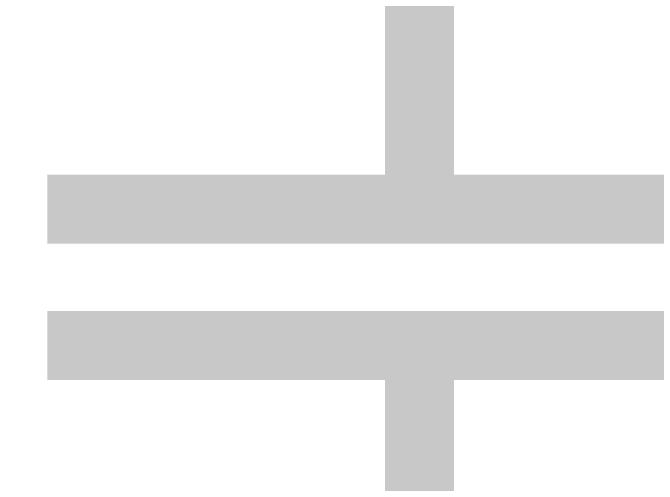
# Model space of a CAD drawing. Header units: inches. Extents: x 0 to 841, y 0 to 594.
# Drawn here: x 785.6 to 792.6, y 491.47 to 496.59 of the extents above; entities that cross this region are included whole.
import ezdxf

# ---------------------------------------------------------------- set-up
doc = ezdxf.new("R2010")
doc.units = ezdxf.units.IN
doc.layers.add('Sheet', color=255, linetype='Continuous')

msp = doc.modelspace()

# ---------------------------------------------------------------- linework, layer by layer
at = {"layer": 'Sheet'}
for points in [[(790.0208, 499.9859, 0.7493, 0.7493, 0), (790.0208, 494.461, 0.7493, 0.7493, 0)], [(790.0208, 495, 0.2997, 0.2997, 0), (790.0208, 499.9859, 0.2997, 0.2997, 0)], [(794.0183, 494.461, 0.7493, 0.7493, 0), (785.9784, 494.461, 0.7493, 0.7493, 0)], [(794.0183, 492.9787, 0.7493, 0.7493, 0), (785.9784, 492.9787, 0.7493, 0.7493, 0)], [(790.0208, 492.9787, 0.7493, 0.7493, 0), (790.0208, 487.4986, 0.7493, 0.7493, 0)], [(790.0208, 492.4846, 0.2997, 0.2997, 0), (790.0208, 487.4986, 0.2997, 0.2997, 0)]]:
    msp.add_lwpolyline(points, format="xyseb", dxfattribs=at)

doc.saveas('drawing.dxf')
